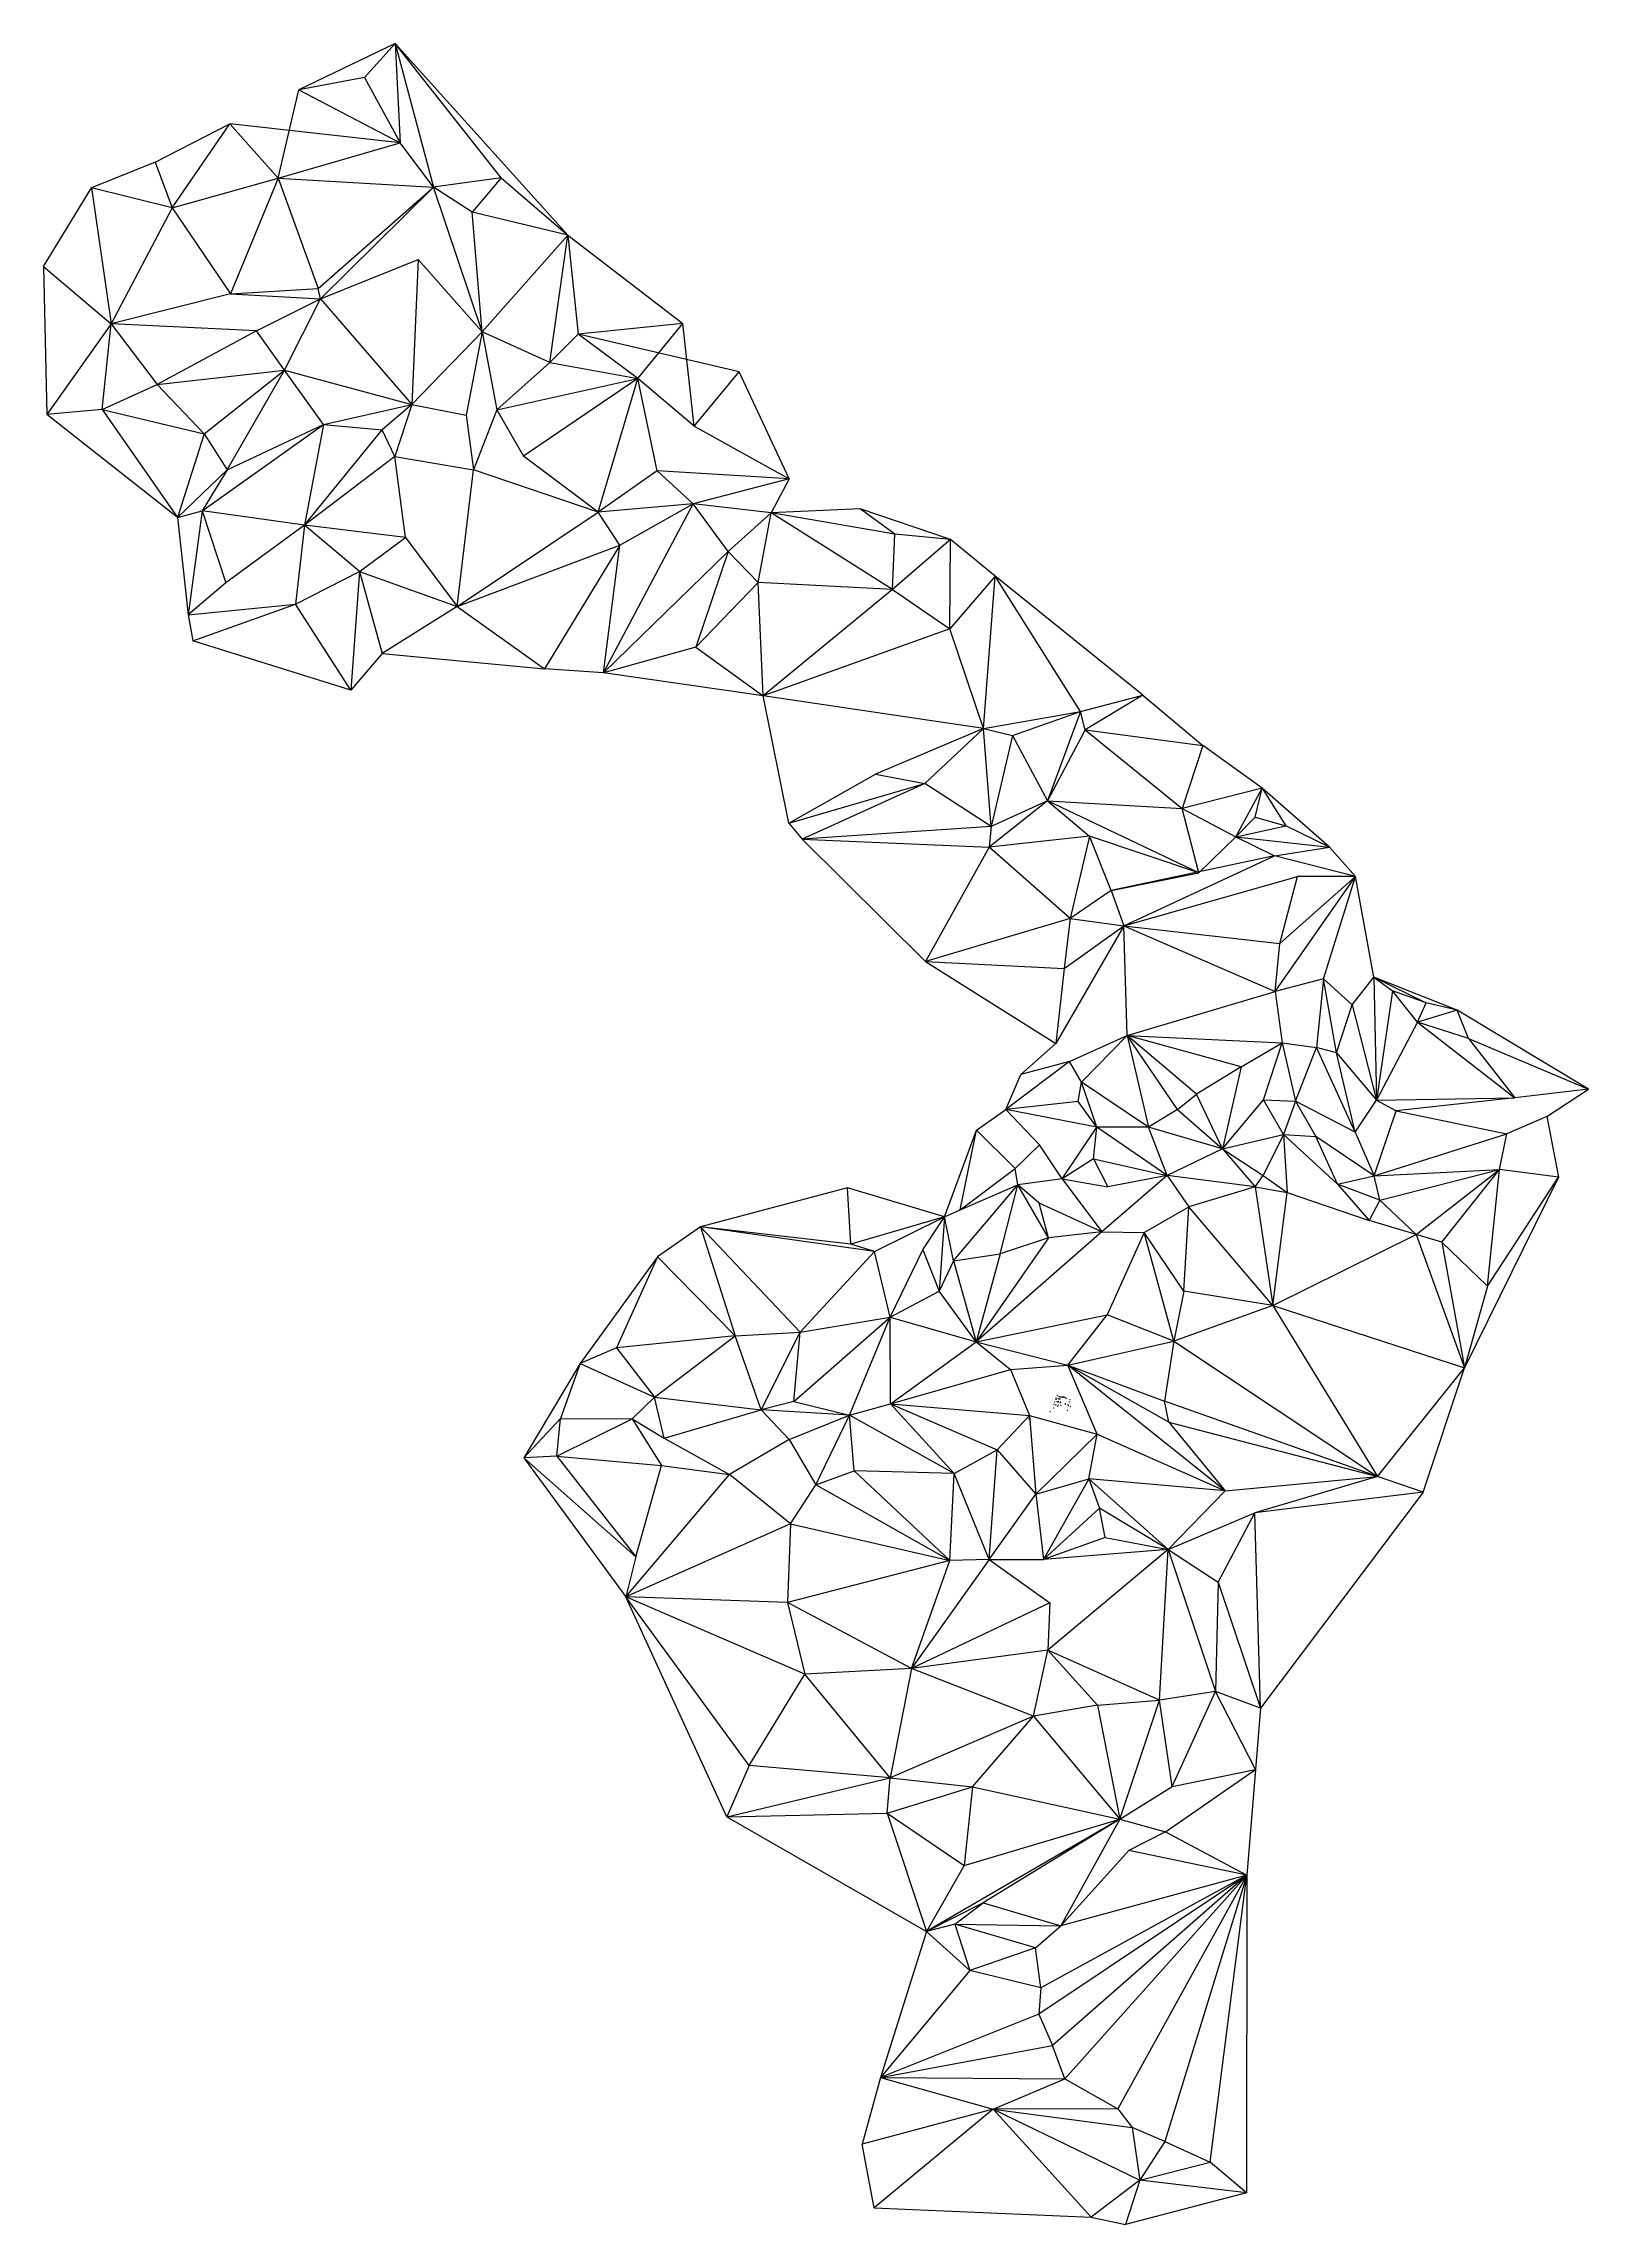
# Model space of a CAD drawing. Header units: metres. Extents: x 0 to 552891, y 0 to 1842285.
# Drawn here: x 548499 to 552891, y 1836084 to 1842285 of the extents above; entities outside this region: 2.
import ezdxf
from ezdxf.enums import TextEntityAlignment as Align

# ---------------------------------------------------------------- set-up
doc = ezdxf.new("R2010")
doc.units = ezdxf.units.M
doc.header["$LTSCALE"] = 0.04
doc.header["$PDMODE"] = 32
doc.header["$PDSIZE"] = 0.02
doc.layers.add('12', color=7, linetype='Continuous')
for name, color, linetype, lineweight in [('7', 7, 'Continuous', 13), ('8', 7, 'Continuous', 25), ('9', 7, 'Continuous', 25)]:
    doc.layers.add(name, color=color, linetype=linetype, lineweight=lineweight)

msp = doc.modelspace()

# ---------------------------------------------------------------- linework, layer by layer
at = {"layer": '7'}
for p, q in [((551410.09, 1838527.38), (551409.5, 1838527.59)), ((551410.27, 1838526), (551410.48, 1838526.59)), ((551410.88, 1838527.77), (551411.09, 1838528.36)), ((551411.86, 1838526.77), (551411.27, 1838526.97)), ((551376.56, 1838430.4), (551375.97, 1838430.6)), ((551376.74, 1838429.01), (551376.95, 1838429.6)), ((551377.35, 1838430.78), (551377.56, 1838431.37)), ((551378.33, 1838429.78), (551377.74, 1838429.99))]:
    msp.add_line(p, q, dxfattribs=at)
for centre, radius in [((551410.68, 1838527.18), 0.625), ((551410.68, 1838527.18), 0.15), ((551377.15, 1838430.19), 0.625), ((551377.15, 1838430.19), 0.15)]:
    msp.add_circle(centre, radius, dxfattribs=at)
for p in [(551359.83, 1838394.67), (551370.35, 1838405.22), (551371.12, 1838416.13), (551373.08, 1838422.11), (551376.26, 1838413.75), (551377.06, 1838413.54), (551377.15, 1838430.19), (551377.62, 1838433.73), (551380.14, 1838423.56), (551380.15, 1838423.55), (551380.52, 1838441.69), (551380.67, 1838423.05), (551381.78, 1838422.51), (551382, 1838409.99), (551382.96, 1838432.31), (551383.69, 1838432.03), (551383.97, 1838422.48), (551384.09, 1838414.47), (551384.5, 1838424.35), (551384.93, 1838431.65), (551385.31, 1838438.76), (551385.81, 1838438.38), (551386.59, 1838431.33), (551386.74, 1838437.9), (551388.23, 1838437.37), (551388.62, 1838431.25), (551389.12, 1838420.65), (551389.66, 1838422.38), (551391.27, 1838411.72), (551391.46, 1838436.03), (551394.15, 1838436.36), (551396.71, 1838435.63), (551396.74, 1838436.64), (551398.11, 1838436.46), (551399.15, 1838436.32), (551401.33, 1838435.95), (551403.4, 1838415.61), (551403.63, 1838435), (551403.99, 1838417.45), (551406.96, 1838433.06), (551409.33, 1838398.83), (551411.41, 1838414.54), (551412.35, 1838412.04), (551415.34, 1838423), (551417.05, 1838429.18), (551418.14, 1838410.57), (551300.24, 1838374.01)]:
    msp.add_point(p, dxfattribs=at)
at = {"layer": '8'}
msp.add_line((551301.82, 1838383.85), (551300.24, 1838374.01), dxfattribs=at)
at = {"layer": '9'}
for p, q in [((549497.98, 1842285.3), (549224.04, 1842153.44)), ((549497.98, 1842285.3), (549411.32, 1842189.22)), ((549497.98, 1842285.3), (549512.28, 1842003.01)), ((549497.98, 1842285.3), (549606.97, 1841877.03)), ((549799.45, 1841903.41), (549497.98, 1842285.3)), ((549497.98, 1842285.3), (549989.52, 1841740.2)), ((549411.32, 1842189.22), (549224.04, 1842153.44)), ((549411.32, 1842189.22), (549512.28, 1842003.01)), ((549165.7, 1841902.84), (549224.04, 1842153.44)), ((549224.04, 1842153.44), (549512.28, 1842003.01)), ((548815.65, 1841948.12), (549028.21, 1842056.84)), ((548864.62, 1841818.63), (549028.21, 1842056.84)), ((549165.7, 1841902.84), (549028.21, 1842056.84)), ((549165.7, 1841902.84), (549512.28, 1842003.01)), ((548498.87, 1841651.49), (548634.84, 1841875.61)), ((548864.62, 1841818.63), (548634.84, 1841875.61)), ((548864.62, 1841818.63), (549165.7, 1841902.84)), ((549165.7, 1841902.84), (549030.03, 1841573.62)), ((549286.43, 1841559.94), (549606.97, 1841877.03)), ((549799.45, 1841903.41), (549606.97, 1841877.03)), ((549717.16, 1841805.58), (549606.97, 1841877.03)), ((549745.48, 1841466.18), (549606.97, 1841877.03)), ((549799.45, 1841903.41), (549717.16, 1841805.58)), ((549745.48, 1841466.18), (549717.16, 1841805.58)), ((549745.48, 1841466.18), (549989.52, 1841740.2)), ((549938.19, 1841378.07), (549989.52, 1841740.2)), ((549989.52, 1841740.2), (550018.5, 1841459.5)), ((549563.99, 1841671.2), (549745.48, 1841466.18)), ((548498.87, 1841651.49), (548508.18, 1841230.69)), ((549030.03, 1841573.62), (549279.38, 1841589.21)), ((549030.03, 1841573.62), (549286.43, 1841559.94)), ((549286.43, 1841559.94), (549279.38, 1841589.21)), ((549103.74, 1841468.2), (548690.5, 1841488.11)), ((550188.53, 1841333.46), (550315.89, 1841489.45)), ((550348.43, 1841197.31), (550315.89, 1841489.45)), ((549103.74, 1841468.2), (548822.02, 1841316.31)), ((549745.48, 1841466.18), (549545.33, 1841259.3)), ((549745.48, 1841466.18), (549700.6, 1841228.72)), ((549745.48, 1841466.18), (549787.64, 1841243.99)), ((549938.19, 1841378.07), (549745.48, 1841466.18)), ((549938.19, 1841378.07), (550018.5, 1841459.5)), ((550188.53, 1841333.46), (550018.5, 1841459.5)), ((550476.26, 1841351.69), (550018.5, 1841459.5)), ((549938.19, 1841378.07), (549787.64, 1841243.99)), ((549938.19, 1841378.07), (550188.53, 1841333.46)), ((548665.16, 1841244.97), (548822.02, 1841316.31)), ((548822.02, 1841316.31), (549183.66, 1841356.34)), ((548955.44, 1841175.5), (549183.66, 1841356.34)), ((549020.96, 1841072.85), (549183.66, 1841356.34)), ((549183.66, 1841356.34), (549545.33, 1841259.3)), ((549787.64, 1841243.99), (550188.53, 1841333.46)), ((550188.53, 1841333.46), (549863.19, 1841112.16)), ((550075.88, 1840952.68), (550188.53, 1841333.46)), ((550348.43, 1841197.31), (550188.53, 1841333.46)), ((550243.69, 1841070.66), (550188.53, 1841333.46)), ((550348.43, 1841197.31), (550476.26, 1841351.69)), ((550618.45, 1841047.77), (550476.26, 1841351.69)), ((548665.16, 1841244.97), (548508.18, 1841230.69)), ((548665.16, 1841244.97), (548955.44, 1841175.5)), ((548665.16, 1841244.97), (548879.96, 1840938.14)), ((549294.87, 1841202.33), (549545.33, 1841259.3)), ((549787.64, 1841243.99), (549720.77, 1841072.96)), ((549787.64, 1841243.99), (549863.19, 1841112.16)), ((548879.96, 1840938.14), (548508.18, 1841230.69)), ((549020.96, 1841072.85), (549294.87, 1841202.33)), ((549294.87, 1841202.33), (549461.24, 1841187.1)), ((549497.27, 1841110.82), (549461.24, 1841187.1)), ((549020.96, 1841072.85), (548949.23, 1840957.07)), ((549527.64, 1840880.79), (549497.27, 1841110.82)), ((549674.58, 1840684.86), (549720.77, 1841072.96)), ((550075.88, 1840952.68), (549720.77, 1841072.96)), ((550075.88, 1840952.68), (549863.19, 1841112.16)), ((550243.69, 1841070.66), (550075.88, 1840952.68)), ((550243.69, 1841070.66), (550345.65, 1840976.33)), ((550618.45, 1841047.77), (550345.65, 1840976.33)), ((550618.45, 1841047.77), (550567.16, 1840950.96)), ((548879.96, 1840938.14), (548949.23, 1840957.07)), ((548879.96, 1840938.14), (548909.52, 1840660.83)), ((548949.23, 1840957.07), (548909.52, 1840660.83)), ((549674.58, 1840684.86), (550075.88, 1840952.68)), ((550345.65, 1840976.33), (550075.88, 1840952.68)), ((550137.22, 1840859.18), (550075.88, 1840952.68)), ((550090.6, 1840496.5), (550345.65, 1840976.33)), ((550137.22, 1840859.18), (550345.65, 1840976.33)), ((550444.92, 1840840.84), (550345.65, 1840976.33)), ((550567.16, 1840950.96), (550345.65, 1840976.33)), ((550444.92, 1840840.84), (550567.16, 1840950.96)), ((550530.46, 1840753.35), (550567.16, 1840950.96)), ((550819.93, 1840962.19), (550567.16, 1840950.96)), ((550911.86, 1840733.42), (550567.16, 1840950.96)), ((550918.86, 1840890.08), (550567.16, 1840950.96)), ((550918.86, 1840890.08), (550819.93, 1840962.19)), ((551077.12, 1840875), (550819.93, 1840962.19)), ((549240.97, 1840915.6), (549017.04, 1840751.55)), ((549240.97, 1840915.6), (549215.1, 1840690.86)), ((549527.64, 1840880.79), (549240.97, 1840915.6)), ((549397.27, 1840784.5), (549240.97, 1840915.6)), ((549527.64, 1840880.79), (549674.58, 1840684.86)), ((550911.86, 1840733.42), (550918.86, 1840890.08)), ((551077.12, 1840875), (550911.86, 1840733.42)), ((551077.12, 1840875), (550918.86, 1840890.08)), ((551075.52, 1840621.11), (551077.12, 1840875)), ((551204.54, 1840770.49), (551077.12, 1840875)), ((549674.58, 1840684.86), (550137.22, 1840859.18)), ((550137.22, 1840859.18), (549923.21, 1840507.61)), ((550090.6, 1840496.5), (550137.22, 1840859.18)), ((550444.92, 1840840.84), (550090.6, 1840496.5)), ((550444.92, 1840840.84), (550530.46, 1840753.35)), ((549017.04, 1840751.55), (548909.52, 1840660.83)), ((549397.27, 1840784.5), (549372.32, 1840447.07)), ((550911.86, 1840733.42), (550530.46, 1840753.35)), ((550544.34, 1840430.49), (550530.46, 1840753.35)), ((551204.54, 1840770.49), (551075.52, 1840621.11)), ((551170.76, 1840337.95), (551204.54, 1840770.49)), ((551624.46, 1840432.8), (551204.54, 1840770.49)), ((551447.15, 1840385.69), (551204.54, 1840770.49)), ((548909.52, 1840660.83), (549215.1, 1840690.86)), ((549372.32, 1840447.07), (549215.1, 1840690.86)), ((549674.58, 1840684.86), (549923.21, 1840507.61)), ((550911.86, 1840733.42), (550544.34, 1840430.49)), ((550911.86, 1840733.42), (551075.52, 1840621.11)), ((551075.52, 1840621.11), (550544.34, 1840430.49)), ((551170.76, 1840337.95), (551075.52, 1840621.11)), ((549372.32, 1840447.07), (548923.04, 1840587.26)), ((550353.48, 1840568.89), (550090.6, 1840496.5)), ((550353.48, 1840568.89), (550544.34, 1840430.49)), ((549461.67, 1840551.44), (549923.21, 1840507.61)), ((550090.6, 1840496.5), (549923.21, 1840507.61)), ((550544.34, 1840430.49), (550090.6, 1840496.5)), ((551624.46, 1840432.8), (551794.56, 1840288.99)), ((551170.76, 1840337.95), (550544.34, 1840430.49)), ((550617.86, 1840068.28), (550544.34, 1840430.49)), ((551170.76, 1840337.95), (551447.15, 1840385.69)), ((551253.94, 1840317.48), (551447.15, 1840385.69)), ((551170.76, 1840337.95), (550864.31, 1840208.29)), ((551170.76, 1840337.95), (551004.04, 1840181.71)), ((551193.13, 1840059.07), (551170.76, 1840337.95)), ((551170.76, 1840337.95), (551253.94, 1840317.48)), ((551253.94, 1840317.48), (551193.13, 1840059.07)), ((551253.94, 1840317.48), (551352.99, 1840131.94)), ((551459.66, 1840334.12), (551352.99, 1840131.94)), ((551459.66, 1840334.12), (551794.56, 1840288.99)), ((551459.66, 1840334.12), (551735.47, 1840110.3)), ((551794.56, 1840288.99), (551735.47, 1840110.3)), ((551962.97, 1840168.06), (551794.56, 1840288.99)), ((550617.86, 1840068.28), (550864.31, 1840208.29)), ((550864.31, 1840208.29), (551004.04, 1840181.71)), ((550617.86, 1840068.28), (551004.04, 1840181.71)), ((551004.04, 1840181.71), (550655.14, 1840023.35)), ((551193.13, 1840059.07), (551004.04, 1840181.71)), ((551352.99, 1840131.94), (551187.43, 1839999.94)), ((551352.99, 1840131.94), (551193.13, 1840059.07)), ((551783.1, 1839927.52), (551352.99, 1840131.94)), ((551352.99, 1840131.94), (551735.47, 1840110.3)), ((551352.99, 1840131.94), (551472.4, 1840031.56)), ((551962.97, 1840168.06), (552030.68, 1840060.75)), ((550617.86, 1840068.28), (550655.14, 1840023.35)), ((551193.13, 1840059.07), (550655.14, 1840023.35)), ((551193.13, 1840059.07), (551187.43, 1839999.94)), ((551888.81, 1840029.9), (552030.68, 1840060.75)), ((551943.26, 1840085.3), (552030.68, 1840060.75)), ((552155.16, 1840000.72), (552030.68, 1840060.75)), ((550655.14, 1840023.35), (551187.43, 1839999.94)), ((550655.14, 1840023.35), (551006.48, 1839675.61)), ((551187.43, 1839999.94), (551006.48, 1839675.61)), ((551472.4, 1840031.56), (551187.43, 1839999.94)), ((551783.1, 1839927.52), (551472.4, 1840031.56)), ((551783.1, 1839927.52), (551888.81, 1840029.9)), ((551888.81, 1840029.9), (551998.47, 1839975.5)), ((551998.47, 1839975.5), (552155.16, 1840000.72)), ((552229.1, 1839917.08), (552155.16, 1840000.72)), ((551998.47, 1839975.5), (551534, 1839876.84)), ((551570.13, 1839776.14), (551998.47, 1839975.5)), ((552229.1, 1839917.08), (551998.47, 1839975.5)), ((551534, 1839876.84), (551417.03, 1839797.36)), ((551534, 1839876.84), (551783.1, 1839927.52)), ((551570.13, 1839776.14), (552063.31, 1839917.22)), ((552000.01, 1839590.04), (552229.1, 1839917.08)), ((552013.44, 1839726.13), (552063.31, 1839917.22)), ((552137.47, 1839626.07), (552229.1, 1839917.08)), ((552281.23, 1839630.48), (552229.1, 1839917.08)), ((551417.03, 1839797.36), (551006.48, 1839675.61)), ((551570.13, 1839776.14), (551376.55, 1839441.67)), ((551417.03, 1839797.36), (551400.62, 1839655.44)), ((551400.62, 1839655.44), (551570.13, 1839776.14)), ((551417.03, 1839797.36), (551570.13, 1839776.14)), ((551570.13, 1839776.14), (552000.01, 1839590.04)), ((551579.28, 1839464.98), (551570.13, 1839776.14)), ((552000.01, 1839590.04), (552013.44, 1839726.13)), ((551006.48, 1839675.61), (551400.62, 1839655.44)), ((551006.48, 1839675.61), (551376.55, 1839441.67)), ((551400.62, 1839655.44), (551376.55, 1839441.67)), ((552137.47, 1839626.07), (552000.01, 1839590.04)), ((552137.47, 1839626.07), (552117.71, 1839430.52)), ((552219.06, 1839551.81), (552281.23, 1839630.48)), ((552281.23, 1839630.48), (552288.41, 1839281)), ((552281.23, 1839630.48), (552333.59, 1839592.13)), ((552518.01, 1839536.45), (552281.23, 1839630.48)), ((552333.59, 1839592.13), (552288.41, 1839281)), ((552404.81, 1839502.96), (552333.59, 1839592.13)), ((552174.77, 1839415.15), (552219.06, 1839551.81)), ((552219.06, 1839551.81), (552288.41, 1839281)), ((552404.81, 1839502.96), (552429.8, 1839557.56)), ((552518.01, 1839536.45), (552404.81, 1839502.96)), ((552404.81, 1839502.96), (552681.57, 1839287.9)), ((552518.01, 1839536.45), (552429.8, 1839557.56)), ((552549.62, 1839456.32), (552518.01, 1839536.45)), ((552890.75, 1839312.12), (552518.01, 1839536.45)), ((551415.49, 1839390.62), (551579.28, 1839464.98)), ((551449.23, 1839331.81), (551579.28, 1839464.98)), ((551579.28, 1839464.98), (551640.25, 1839203.64)), ((551723.04, 1839254.25), (551579.28, 1839464.98)), ((551776.7, 1839297.94), (551579.28, 1839464.98)), ((551903.15, 1839375.34), (551579.28, 1839464.98)), ((551579.28, 1839464.98), (552020.38, 1839443.78)), ((551903.15, 1839375.34), (552020.38, 1839443.78)), ((552549.62, 1839456.32), (552890.75, 1839312.12)), ((552549.62, 1839456.32), (552681.57, 1839287.9)), ((551415.49, 1839390.62), (551276.98, 1839353.66)), ((552174.77, 1839415.15), (552117.71, 1839430.52)), ((552227.81, 1839189.65), (552117.71, 1839430.52)), ((551440.16, 1839277.14), (551449.23, 1839331.81)), ((551493, 1839204.37), (551449.23, 1839331.81)), ((551640.25, 1839203.64), (551449.23, 1839331.81)), ((551903.15, 1839375.34), (551776.7, 1839297.94)), ((551903.15, 1839375.34), (551850.57, 1839142.92)), ((551440.16, 1839277.14), (551234.6, 1839254.19)), ((551493, 1839204.37), (551234.6, 1839254.19)), ((551723.04, 1839254.25), (551640.25, 1839203.64)), ((551723.04, 1839254.25), (551776.7, 1839297.94)), ((551850.57, 1839142.92), (551966.75, 1839282.06)), ((551966.75, 1839282.06), (552058.39, 1839278.02)), ((552024.34, 1839182.87), (551966.75, 1839282.06)), ((552058.39, 1839278.02), (552115.78, 1839177.32)), ((552227.81, 1839189.65), (552058.39, 1839278.02)), ((552288.41, 1839281), (552681.57, 1839287.9)), ((552681.57, 1839287.9), (552343.99, 1839250.12)), ((552890.75, 1839312.12), (552681.57, 1839287.9)), ((552772.4, 1839233.95), (552890.75, 1839312.12)), ((551104.55, 1838969.04), (551151.16, 1839195.8)), ((551151.16, 1839195.8), (551261.33, 1839086.63)), ((551394.44, 1839056.79), (551493, 1839204.37)), ((551483.8, 1839114.1), (551493, 1839204.37)), ((551692.9, 1839066.43), (551493, 1839204.37)), ((551692.9, 1839066.43), (551640.25, 1839203.64)), ((551850.57, 1839142.92), (551640.25, 1839203.64)), ((552343.99, 1839250.12), (552658.63, 1839184.98)), ((552772.4, 1839233.95), (552658.63, 1839184.98)), ((551330.27, 1839153.79), (551261.33, 1839086.63)), ((551850.57, 1839142.92), (551692.9, 1839066.43)), ((551850.57, 1839142.92), (552024.34, 1839182.87)), ((551850.57, 1839142.92), (551943.66, 1839034.64)), ((551850.57, 1839142.92), (551965.81, 1839066.32)), ((552024.34, 1839182.87), (551965.81, 1839066.32)), ((552024.34, 1839182.87), (552177.69, 1839041.6)), ((552024.34, 1839182.87), (552115.78, 1839177.32)), ((552177.69, 1839041.6), (552115.78, 1839177.32)), ((552281.4, 1839066.11), (552115.78, 1839177.32)), ((552281.4, 1839066.11), (552658.63, 1839184.98)), ((552637.85, 1839083.93), (552658.63, 1839184.98)), ((551104.55, 1838969.04), (551261.33, 1839086.63)), ((551483.8, 1839114.1), (551524.9, 1839034.48)), ((551692.9, 1839066.43), (551507.39, 1838905.99)), ((551943.66, 1839034.64), (551692.9, 1839066.43)), ((551692.9, 1839066.43), (551755.22, 1838977.47)), ((552281.4, 1839066.11), (552637.85, 1839083.93)), ((552298.12, 1838996.11), (552637.85, 1839083.93)), ((552400.88, 1838899.02), (552637.85, 1839083.93)), ((552474.58, 1838876.78), (552637.85, 1839083.93)), ((552603.87, 1838752.1), (552637.85, 1839083.93)), ((551060.59, 1838948.92), (550784, 1839031.8)), ((551085.92, 1838824.29), (551268.94, 1839039.7)), ((551104.55, 1838969.04), (551268.94, 1839039.7)), ((551394.44, 1839056.79), (551268.94, 1839039.7)), ((551356.27, 1838889.7), (551268.94, 1839039.7)), ((551394.44, 1839056.79), (551507.39, 1838905.99)), ((551943.66, 1839034.64), (551755.22, 1838977.47)), ((551943.66, 1839034.64), (551965.81, 1839066.32)), ((551943.66, 1839034.64), (552034.71, 1839017.97)), ((551965.81, 1839066.32), (552034.71, 1839017.97)), ((551993.26, 1838697.22), (552034.71, 1839017.97)), ((552034.71, 1839017.97), (552267.21, 1838939.06)), ((552177.69, 1839041.6), (552267.21, 1838939.06)), ((552806.2, 1839061.78), (552538.2, 1838520.06)), ((552603.87, 1838752.1), (552806.2, 1839061.78)), ((551060.59, 1838948.92), (550793.94, 1838871.19)), ((550860.76, 1838850.24), (551060.59, 1838948.92)), ((550998.65, 1838855.53), (551060.59, 1838948.92)), ((551060.59, 1838948.92), (551044.64, 1838737.95)), ((551060.59, 1838948.92), (551104.55, 1838969.04)), ((551085.92, 1838824.29), (551060.59, 1838948.92)), ((551356.27, 1838889.7), (551329.6, 1838987.78)), ((551507.39, 1838905.99), (551329.6, 1838987.78)), ((551627.68, 1838904.42), (551755.22, 1838977.47)), ((551740.24, 1838737.73), (551755.22, 1838977.47)), ((551993.26, 1838697.22), (551755.22, 1838977.47)), ((552298.12, 1838996.11), (552267.21, 1838939.06)), ((550366.27, 1838921), (550244.51, 1838835.17)), ((550860.76, 1838850.24), (550366.27, 1838921)), ((550793.94, 1838871.19), (550366.27, 1838921)), ((550366.27, 1838921), (550649.59, 1838621.54)), ((550366.27, 1838921), (550464.94, 1838611.14)), ((551507.39, 1838905.99), (551150.6, 1838593.86)), ((551356.27, 1838889.7), (551150.6, 1838593.86)), ((551507.39, 1838905.99), (551627.68, 1838904.42)), ((551627.68, 1838904.42), (551522.35, 1838670.67)), ((551740.24, 1838737.73), (551627.68, 1838904.42)), ((551993.26, 1838697.22), (552400.88, 1838899.02)), ((552400.88, 1838899.02), (552267.21, 1838939.06)), ((552400.88, 1838899.02), (552538.2, 1838520.06)), ((550244.51, 1838835.17), (550024.42, 1838532.03)), ((550244.51, 1838835.17), (550127.87, 1838576.8)), ((550244.51, 1838835.17), (550464.94, 1838611.14)), ((550860.76, 1838850.24), (550649.59, 1838621.54)), ((550860.76, 1838850.24), (550793.94, 1838871.19)), ((550905.71, 1838664.11), (550860.76, 1838850.24)), ((550905.71, 1838664.11), (550998.65, 1838855.53)), ((550998.65, 1838855.53), (551044.64, 1838737.95)), ((551085.92, 1838824.29), (551044.64, 1838737.95)), ((551085.92, 1838824.29), (551218.13, 1838844.25)), ((551085.92, 1838824.29), (551150.6, 1838593.86)), ((551218.13, 1838844.25), (551150.6, 1838593.86)), ((552474.58, 1838876.78), (552603.87, 1838752.1)), ((552474.58, 1838876.78), (552538.2, 1838520.06)), ((550905.71, 1838664.11), (551044.64, 1838737.95)), ((551993.26, 1838697.22), (551740.24, 1838737.73)), ((551993.26, 1838697.22), (552291.26, 1838210.66)), ((551993.26, 1838697.22), (552538.2, 1838520.06)), ((552603.87, 1838752.1), (552538.2, 1838520.06)), ((550649.59, 1838621.54), (550905.71, 1838664.11)), ((550906.95, 1838417.23), (550905.71, 1838664.11)), ((551150.6, 1838593.86), (551522.35, 1838670.67)), ((551410.68, 1838527.18), (551522.35, 1838670.67)), ((551711.76, 1838595.1), (551522.35, 1838670.67)), ((550127.87, 1838576.8), (550024.42, 1838532.03)), ((550464.94, 1838611.14), (550127.87, 1838576.8)), ((550127.87, 1838576.8), (550235.21, 1838436.13)), ((550235.21, 1838436.13), (550464.94, 1838611.14)), ((550464.94, 1838611.14), (550649.59, 1838621.54)), ((550539.12, 1838399.91), (550464.94, 1838611.14)), ((550539.12, 1838399.91), (550649.59, 1838621.54)), ((550631.35, 1838423.92), (550649.59, 1838621.54)), ((551150.6, 1838593.86), (551248.13, 1838514.66)), ((551410.68, 1838527.18), (551711.76, 1838595.1)), ((551711.76, 1838595.1), (551685.52, 1838424.65)), ((551711.76, 1838595.1), (552291.26, 1838210.66)), ((550024.42, 1838532.03), (550235.21, 1838436.13)), ((551248.13, 1838514.66), (551301.82, 1838383.85)), ((551494.12, 1838330.6), (551410.68, 1838527.18)), ((552291.26, 1838210.66), (552538.2, 1838520.06)), ((552421.42, 1838165.85), (552538.2, 1838520.06)), ((550171.91, 1838374.77), (550235.21, 1838436.13)), ((550235.21, 1838436.13), (550539.12, 1838399.91)), ((550262.77, 1838319.53), (550235.21, 1838436.13)), ((550262.77, 1838319.53), (550539.12, 1838399.91)), ((550631.35, 1838423.92), (550539.12, 1838399.91)), ((550789.88, 1838385.17), (550539.12, 1838399.91)), ((550618.18, 1838315.67), (550539.12, 1838399.91)), ((550618.18, 1838315.67), (550789.88, 1838385.17)), ((550694.33, 1838187.28), (550789.88, 1838385.17)), ((550789.88, 1838385.17), (550906.95, 1838417.23)), ((550803.71, 1838226.61), (550789.88, 1838385.17)), ((551087.56, 1838219.31), (550789.88, 1838385.17)), ((550906.95, 1838417.23), (551301.82, 1838383.85)), ((552291.26, 1838210.66), (551685.52, 1838424.65)), ((551698.13, 1838364.74), (551685.52, 1838424.65)), ((549957.62, 1838268.85), (549968.48, 1838375.81)), ((549957.62, 1838268.85), (550171.91, 1838374.77)), ((550171.91, 1838374.77), (550255.28, 1838242.11)), ((550171.91, 1838374.77), (550262.77, 1838319.53)), ((551301.82, 1838383.85), (551210.34, 1838286.12)), ((551301.82, 1838383.85), (551494.12, 1838330.6)), ((551301.82, 1838383.85), (551320.12, 1838160.09)), ((551320.12, 1838160.09), (551494.12, 1838330.6)), ((551470.46, 1838203.78), (551494.12, 1838330.6)), ((551698.13, 1838364.74), (552291.26, 1838210.66)), ((551698.13, 1838364.74), (551858.07, 1838170.2)), ((549957.62, 1838268.85), (549864.4, 1838263.63)), ((549864.4, 1838263.63), (550154.15, 1837868.32)), ((549864.4, 1838263.63), (550182.71, 1837982.21)), ((549957.62, 1838268.85), (550255.28, 1838242.11)), ((550262.77, 1838319.53), (550449.27, 1838216.45)), ((550618.18, 1838315.67), (550449.27, 1838216.45)), ((550618.18, 1838315.67), (550694.33, 1838187.28)), ((551087.56, 1838219.31), (551210.34, 1838286.12)), ((551186.74, 1837974.96), (551210.34, 1838286.12)), ((551210.34, 1838286.12), (551320.12, 1838160.09)), ((550154.15, 1837868.32), (550449.27, 1838216.45)), ((550255.28, 1838242.11), (550449.27, 1838216.45)), ((550622.66, 1838075.68), (550449.27, 1838216.45)), ((550694.33, 1838187.28), (550803.71, 1838226.61)), ((551087.56, 1838219.31), (550803.71, 1838226.61)), ((551075.56, 1837972.07), (550803.71, 1838226.61)), ((551075.56, 1837972.07), (551087.56, 1838219.31)), ((551186.74, 1837974.96), (551087.56, 1838219.31)), ((551320.12, 1838160.09), (551470.46, 1838203.78)), ((551470.46, 1838203.78), (551341.68, 1837974.69)), ((551470.46, 1838203.78), (551501.2, 1838121.01)), ((551858.07, 1838170.2), (552291.26, 1838210.66)), ((552291.26, 1838210.66), (551942.71, 1838107.25)), ((552421.42, 1838165.85), (552291.26, 1838210.66)), ((550622.66, 1838075.68), (550694.33, 1838187.28)), ((551075.56, 1837972.07), (550694.33, 1838187.28)), ((551858.07, 1838170.2), (551696.12, 1838002.63)), ((552421.42, 1838165.85), (551942.71, 1838107.25)), ((550622.66, 1838075.68), (550154.15, 1837868.32)), ((550622.66, 1838075.68), (550613.61, 1837851.93)), ((551501.2, 1838121.01), (551341.68, 1837974.69)), ((551516.82, 1838037.4), (551501.2, 1838121.01)), ((551696.12, 1838002.63), (551942.71, 1838107.25)), ((551838.22, 1837909.98), (551942.71, 1838107.25)), ((551516.82, 1838037.4), (551341.68, 1837974.69)), ((550182.71, 1837982.21), (550154.15, 1837868.32)), ((551186.74, 1837974.96), (550966.39, 1837665.17)), ((550966.39, 1837665.17), (551075.56, 1837972.07)), ((551186.74, 1837974.96), (551075.56, 1837972.07)), ((551186.74, 1837974.96), (551359.45, 1837851.56)), ((551186.74, 1837974.96), (551341.68, 1837974.69)), ((551696.12, 1838002.63), (551341.68, 1837974.69)), ((551696.12, 1838002.63), (551353.73, 1837717.27)), ((551671.69, 1837574.69), (551696.12, 1838002.63)), ((551696.12, 1838002.63), (551838.22, 1837909.98)), ((551696.12, 1838002.63), (551830.78, 1837599.72)), ((551838.22, 1837909.98), (551830.78, 1837599.72)), ((551838.22, 1837909.98), (551959, 1837552.04)), ((550613.61, 1837851.93), (550154.15, 1837868.32)), ((550504.42, 1837388.5), (550154.15, 1837868.32)), ((550441.23, 1837242.73), (550154.15, 1837868.32)), ((550662.73, 1837648.88), (550154.15, 1837868.32)), ((550613.61, 1837851.93), (550662.73, 1837648.88)), ((550966.39, 1837665.17), (550613.61, 1837851.93)), ((551359.45, 1837851.56), (550966.39, 1837665.17)), ((551359.45, 1837851.56), (551353.73, 1837717.27)), ((551353.73, 1837717.27), (550966.39, 1837665.17)), ((551313.31, 1837529.56), (551353.73, 1837717.27)), ((551671.69, 1837574.69), (551353.73, 1837717.27)), ((551495.28, 1837560.62), (551353.73, 1837717.27)), ((550504.42, 1837388.5), (550662.73, 1837648.88)), ((550966.39, 1837665.17), (550662.73, 1837648.88)), ((550966.39, 1837665.17), (550905.56, 1837353.53)), ((551313.31, 1837529.56), (550966.39, 1837665.17)), ((551830.78, 1837599.72), (551671.69, 1837574.69)), ((551707.44, 1837329.19), (551830.78, 1837599.72)), ((551959, 1837552.04), (551830.78, 1837599.72)), ((551944.07, 1837377.24), (551830.78, 1837599.72)), ((551313.31, 1837529.56), (550905.56, 1837353.53)), ((551139.44, 1837327.79), (551313.31, 1837529.56)), ((551495.28, 1837560.62), (551313.31, 1837529.56)), ((551313.31, 1837529.56), (551558.46, 1837236.65)), ((551495.28, 1837560.62), (551671.69, 1837574.69)), ((551495.28, 1837560.62), (551558.46, 1837236.65)), ((551558.46, 1837236.65), (551671.69, 1837574.69)), ((551707.44, 1837329.19), (551671.69, 1837574.69)), ((550504.42, 1837388.5), (550441.23, 1837242.73)), ((550905.56, 1837353.53), (550504.42, 1837388.5)), ((550905.56, 1837353.53), (551139.44, 1837327.79)), ((551688.36, 1837200.29), (551944.07, 1837377.24)), ((551707.44, 1837329.19), (551944.07, 1837377.24)), ((551139.44, 1837327.79), (551558.46, 1837236.65)), ((551558.46, 1837236.65), (551707.44, 1837329.19)), ((550441.23, 1837242.73), (551009.31, 1836916.94)), ((550896.67, 1837253.09), (551116.36, 1837104.35)), ((550896.67, 1837253.09), (551009.31, 1836916.94)), ((551558.46, 1837236.65), (551009.31, 1836916.94)), ((551116.36, 1837104.35), (551558.46, 1837236.65)), ((551558.46, 1837236.65), (551170.47, 1836998.24)), ((551558.46, 1837236.65), (551391.17, 1836932.67)), ((551558.46, 1837236.65), (551688.36, 1837200.29)), ((551391.17, 1836932.67), (551584.61, 1837147.41)), ((551688.36, 1837200.29), (551584.61, 1837147.41)), ((551919.93, 1837077.12), (551584.61, 1837147.41)), ((551688.36, 1837200.29), (551919.93, 1837077.12)), ((551116.36, 1837104.35), (551009.31, 1836916.94)), ((551919.93, 1837077.12), (551328.27, 1836681.6)), ((551919.93, 1837077.12), (551333.69, 1836756.56)), ((551919.93, 1837077.12), (551367.03, 1836592.35)), ((551919.93, 1837077.12), (551391.17, 1836932.67)), ((551919.93, 1837077.12), (551686.24, 1836319.7)), ((551170.47, 1836998.24), (551009.31, 1836916.94)), ((551089.2, 1836937.73), (551170.47, 1836998.24)), ((551170.47, 1836998.24), (551391.17, 1836932.67)), ((551009.31, 1836916.94), (550878.59, 1836501.3)), ((551089.2, 1836937.73), (551009.31, 1836916.94)), ((551009.31, 1836916.94), (551131.79, 1836805.65)), ((551089.2, 1836937.73), (551391.17, 1836932.67)), ((551319.33, 1836870.07), (551391.17, 1836932.67)), ((551319.33, 1836870.07), (551131.79, 1836805.65)), ((551333.69, 1836756.56), (551319.33, 1836870.07)), ((551131.79, 1836805.65), (550878.59, 1836501.3)), ((551333.69, 1836756.56), (551131.79, 1836805.65)), ((551328.27, 1836681.6), (551367.03, 1836592.35)), ((550878.59, 1836501.3), (551367.03, 1836592.35)), ((550878.59, 1836501.3), (550825.68, 1836312.11)), ((550878.59, 1836501.3), (551198.64, 1836411.9)), ((550878.59, 1836501.3), (551402.18, 1836498.33)), ((551402.18, 1836498.33), (551552.96, 1836412.31)), ((551198.64, 1836411.9), (550825.68, 1836312.11)), ((551198.64, 1836411.9), (550859.76, 1836130.86)), ((551552.96, 1836412.31), (551198.64, 1836411.9)), ((551198.64, 1836411.9), (551477.26, 1836104.36)), ((551198.64, 1836411.9), (551615.68, 1836210.14)), ((551198.64, 1836411.9), (551593.78, 1836359.16)), ((551552.96, 1836412.31), (551593.78, 1836359.16)), ((551686.24, 1836319.7), (551593.78, 1836359.16)), ((550859.76, 1836130.86), (550825.68, 1836312.11)), ((551686.24, 1836319.7), (551615.68, 1836210.14)), ((551686.24, 1836319.7), (551815.07, 1836261.2)), ((551615.68, 1836210.14), (551815.07, 1836261.2)), ((551919.09, 1836173.98), (551815.07, 1836261.2)), ((551615.68, 1836210.14), (551575.22, 1836083.97)), ((551919.09, 1836173.98), (551575.22, 1836083.97)), ((551919.09, 1836173.98), (551615.68, 1836210.14)), ((550859.76, 1836130.86), (551477.26, 1836104.36)), ((551477.26, 1836104.36), (551575.22, 1836083.97))]:
    msp.add_line(p, q, dxfattribs=at)
for points in [[(549165.7, 1841902.84), (549606.97, 1841877.03), (549512.28, 1842003.01), (549028.21, 1842056.84)], [(548815.65, 1841948.12), (548634.84, 1841875.61), (548690.5, 1841488.11)], [(548815.65, 1841948.12), (548864.62, 1841818.63), (548690.5, 1841488.11)], [(549165.7, 1841902.84), (549279.38, 1841589.21), (549606.97, 1841877.03)], [(549799.45, 1841903.41), (549989.52, 1841740.2), (549717.16, 1841805.58)], [(548864.62, 1841818.63), (549030.03, 1841573.62), (548690.5, 1841488.11)], [(549989.52, 1841740.2), (550315.89, 1841489.45), (550018.5, 1841459.5)], [(549286.43, 1841559.94), (549563.99, 1841671.2), (549545.33, 1841259.3)], [(548498.87, 1841651.49), (548690.5, 1841488.11), (548508.18, 1841230.69)], [(549183.66, 1841356.34), (549103.74, 1841468.2), (549286.43, 1841559.94)], [(549294.87, 1841202.33), (549183.66, 1841356.34), (549286.43, 1841559.94)], [(549286.43, 1841559.94), (549545.33, 1841259.3), (549461.24, 1841187.1)], [(548665.16, 1841244.97), (548690.5, 1841488.11), (548822.02, 1841316.31)], [(548822.02, 1841316.31), (548955.44, 1841175.5), (549020.96, 1841072.85)], [(549545.33, 1841259.3), (549497.27, 1841110.82), (549720.77, 1841072.96)], [(549545.33, 1841259.3), (549700.6, 1841228.72), (549720.77, 1841072.96)], [(548955.44, 1841175.5), (548879.96, 1840938.14), (549020.96, 1841072.85)], [(548949.23, 1840957.07), (549294.87, 1841202.33), (549240.97, 1840915.6)], [(549497.27, 1841110.82), (549240.97, 1840915.6), (549461.24, 1841187.1)], [(550348.43, 1841197.31), (550618.45, 1841047.77), (550243.69, 1841070.66)], [(549240.97, 1840915.6), (548949.23, 1840957.07), (549017.04, 1840751.55)], [(549215.1, 1840690.86), (549397.27, 1840784.5), (549527.64, 1840880.79)], [(550444.92, 1840840.84), (550353.48, 1840568.89), (550530.46, 1840753.35)], [(549397.27, 1840784.5), (549461.67, 1840551.44), (549372.32, 1840447.07)], [(549397.27, 1840784.5), (549674.58, 1840684.86), (549461.67, 1840551.44)], [(548909.52, 1840660.83), (548923.04, 1840587.26), (549215.1, 1840690.86)], [(551447.15, 1840385.69), (551624.46, 1840432.8), (551459.66, 1840334.12)], [(551459.66, 1840334.12), (551447.15, 1840385.69), (551352.99, 1840131.94)], [(551888.81, 1840029.9), (551962.97, 1840168.06), (551735.47, 1840110.3)], [(551888.81, 1840029.9), (552155.16, 1840000.72), (551962.97, 1840168.06)], [(551888.81, 1840029.9), (551943.26, 1840085.3), (551962.97, 1840168.06)], [(551783.1, 1839927.52), (551735.47, 1840110.3), (551888.81, 1840029.9)], [(551534, 1839876.84), (551472.4, 1840031.56), (551417.03, 1839797.36), (551187.43, 1839999.94)], [(551534, 1839876.84), (551570.13, 1839776.14), (552013.44, 1839726.13)], [(552013.44, 1839726.13), (552229.1, 1839917.08), (552063.31, 1839917.22)], [(552174.77, 1839415.15), (552137.47, 1839626.07), (552219.06, 1839551.81)], [(552281.23, 1839630.48), (552429.8, 1839557.56), (552333.59, 1839592.13)], [(551579.28, 1839464.98), (552000.01, 1839590.04), (552020.38, 1839443.78)], [(552549.62, 1839456.32), (552404.81, 1839502.96), (552288.41, 1839281)], [(551234.6, 1839254.19), (551276.98, 1839353.66), (551376.55, 1839441.67)], [(551966.75, 1839282.06), (552020.38, 1839443.78), (552117.71, 1839430.52)], [(552020.38, 1839443.78), (552058.39, 1839278.02), (552117.71, 1839430.52)], [(551449.23, 1839331.81), (551415.49, 1839390.62), (551234.6, 1839254.19)], [(552227.81, 1839189.65), (552174.77, 1839415.15), (552288.41, 1839281)], [(551060.59, 1838948.92), (551151.16, 1839195.8), (551234.6, 1839254.19)], [(551394.44, 1839056.79), (551330.27, 1839153.79), (551234.6, 1839254.19)], [(551640.25, 1839203.64), (551493, 1839204.37), (551440.16, 1839277.14)], [(551723.04, 1839254.25), (551850.57, 1839142.92), (551776.7, 1839297.94)], [(552058.39, 1839278.02), (552024.34, 1839182.87), (552034.71, 1839017.97)], [(552227.81, 1839189.65), (552288.41, 1839281), (552343.99, 1839250.12)], [(552227.81, 1839189.65), (552281.4, 1839066.11), (552343.99, 1839250.12)], [(552772.4, 1839233.95), (552806.2, 1839061.78), (552637.85, 1839083.93)], [(551329.6, 1838987.78), (551268.94, 1839039.7), (551261.33, 1839086.63)], [(551483.8, 1839114.1), (551394.44, 1839056.79), (551524.9, 1839034.48)], [(551483.8, 1839114.1), (551692.9, 1839066.43), (551524.9, 1839034.48)], [(550793.94, 1838871.19), (550784, 1839031.8), (550366.27, 1838921)], [(551507.39, 1838905.99), (551356.27, 1838889.7), (551218.13, 1838844.25), (551268.94, 1839039.7)], [(551943.66, 1839034.64), (551993.26, 1838697.22), (551711.76, 1838595.1)], [(552298.12, 1838996.11), (552177.69, 1839041.6), (552281.4, 1839066.11)], [(552474.58, 1838876.78), (552400.88, 1838899.02), (552298.12, 1838996.11), (552281.4, 1839066.11)], [(551740.24, 1838737.73), (551711.76, 1838595.1), (551627.68, 1838904.42)], [(550631.35, 1838423.92), (550905.71, 1838664.11), (551150.6, 1838593.86), (551044.64, 1838737.95)], [(550631.35, 1838423.92), (550789.88, 1838385.17), (550905.71, 1838664.11)], [(550906.95, 1838417.23), (551150.6, 1838593.86), (551410.68, 1838527.18)], [(550024.42, 1838532.03), (549864.4, 1838263.63), (549968.48, 1838375.81)], [(550024.42, 1838532.03), (549968.48, 1838375.81), (550171.91, 1838374.77)], [(550906.95, 1838417.23), (551248.13, 1838514.66), (551410.68, 1838527.18)], [(551494.12, 1838330.6), (551858.07, 1838170.2), (551410.68, 1838527.18)], [(551698.13, 1838364.74), (551410.68, 1838527.18), (551685.52, 1838424.65)], [(551087.56, 1838219.31), (550906.95, 1838417.23), (551210.34, 1838286.12)], [(549957.62, 1838268.85), (550182.71, 1837982.21), (550255.28, 1838242.11)], [(551858.07, 1838170.2), (551470.46, 1838203.78), (551696.12, 1838002.63)], [(551186.74, 1837974.96), (551320.12, 1838160.09), (551341.68, 1837974.69)], [(552421.42, 1838165.85), (551959, 1837552.04), (551942.71, 1838107.25)], [(550622.66, 1838075.68), (551075.56, 1837972.07), (550613.61, 1837851.93)], [(551516.82, 1838037.4), (551696.12, 1838002.63), (551501.2, 1838121.01)], [(550441.23, 1837242.73), (550905.56, 1837353.53), (550662.73, 1837648.88)], [(551959, 1837552.04), (551944.07, 1837377.24), (551919.93, 1837077.12)], [(550441.23, 1837242.73), (550896.67, 1837253.09), (550905.56, 1837353.53)], [(550896.67, 1837253.09), (551139.44, 1837327.79), (551116.36, 1837104.35)], [(551402.18, 1836498.33), (551919.93, 1837077.12), (551552.96, 1836412.31)], [(551815.07, 1836261.2), (551919.93, 1837077.12), (551919.09, 1836173.98)], [(551319.33, 1836870.07), (551089.2, 1836937.73), (551131.79, 1836805.65)], [(551333.69, 1836756.56), (551328.27, 1836681.6), (550878.59, 1836501.3)], [(551198.64, 1836411.9), (551402.18, 1836498.33), (551367.03, 1836592.35)], [(551593.78, 1836359.16), (551615.68, 1836210.14), (551477.26, 1836104.36)]]:
    msp.add_lwpolyline(points, dxfattribs=at)

# ---------------------------------------------------------------- texts
at = {"layer": '12'}
for s, width, p in [('30', 1.55, (551359.83, 1838394.67)), ('35', 1.6, (551370.35, 1838405.22)), ('19', 1.55, (551371.12, 1838416.13)), ('20', 1.6, (551373.08, 1838422.11)), ('17', 1.6, (551376.26, 1838413.75)), ('18', 1.55, (551377.06, 1838413.54)), ('TR1', 1.25, (551377.15, 1838430.19)), ('21', 1.55, (551377.62, 1838433.73)), ('14', 1.55, (551380.14, 1838423.56)), ('13', 1.55, (551380.15, 1838423.55)), ('22', 1.6, (551380.52, 1838441.69)), ('15', 1.55, (551380.67, 1838423.05)), ('16', 1.6, (551381.78, 1838422.51)), ('1', 1.8, (551382, 1838409.99)), ('10', 1.6, (551382.96, 1838432.31)), ('11', 1.55, (551383.69, 1838432.03)), ('3', 1.8, (551383.97, 1838422.48)), ('2', 1.8, (551384.09, 1838414.47)), ('4', 1.95, (551384.5, 1838424.35)), ('12', 1.55, (551384.93, 1838431.65)), ('9', 1.95, (551385.31, 1838438.76)), ('8', 1.95, (551385.81, 1838438.38)), ('5', 1.8, (551386.59, 1838431.33)), ('7', 1.8, (551386.74, 1838437.9)), ('6', 1.8, (551388.23, 1838437.37)), ('TR3', 1.25, (551388.62, 1838431.25)), ('24', 1.55, (551389.12, 1838420.65)), ('23', 1.55, (551389.66, 1838422.38)), ('42', 1.55, (551391.27, 1838411.72)), ('T33', 1.35, (551391.46, 1838436.03)), ('T33', 1.35, (551391.46, 1838436.03)), ('37', 1.6, (551394.15, 1838436.36)), ('41', 1.55, (551396.71, 1838435.63)), ('39', 1.6, (551396.74, 1838436.64)), ('38', 1.55, (551398.11, 1838436.46)), ('40', 1.55, (551399.15, 1838436.32)), ('43', 1.55, (551401.33, 1838435.95)), ('25', 1.55, (551403.4, 1838415.61)), ('44', 1.6, (551403.63, 1838435)), ('26', 1.6, (551403.99, 1838417.45)), ('45', 1.55, (551406.96, 1838433.06)), ('32', 1.6, (551409.33, 1838398.83)), ('27', 1.55, (551411.41, 1838414.54)), ('28', 1.55, (551412.35, 1838412.04)), ('31', 1.55, (551415.34, 1838423)), ('46', 1.55, (551417.05, 1838429.18)), ('29', 1.55, (551418.14, 1838410.57)), ('34', 1.55, (551300.24, 1838374.01))]:
    msp.add_text(s, height=0.1, rotation=340.929, dxfattribs=dict(at, width=width)).set_placement(p)
at = {"layer": '7'}
for s, width, p in [('K207', 1.35, (551410.68, 1838527.18)), ('TR1', 1.25, (551377.15, 1838430.19))]:
    msp.add_text(s, height=0.1, rotation=340.929, dxfattribs=dict(at, width=width)).set_placement(p)
at = {"layer": '9', "width": 1.1}
for p in [(0, 102.57), (0, -0.05)]:
    msp.add_text('KC', height=0.1, dxfattribs=at).set_placement(p, align=Align.RIGHT)

doc.saveas('drawing.dxf')
